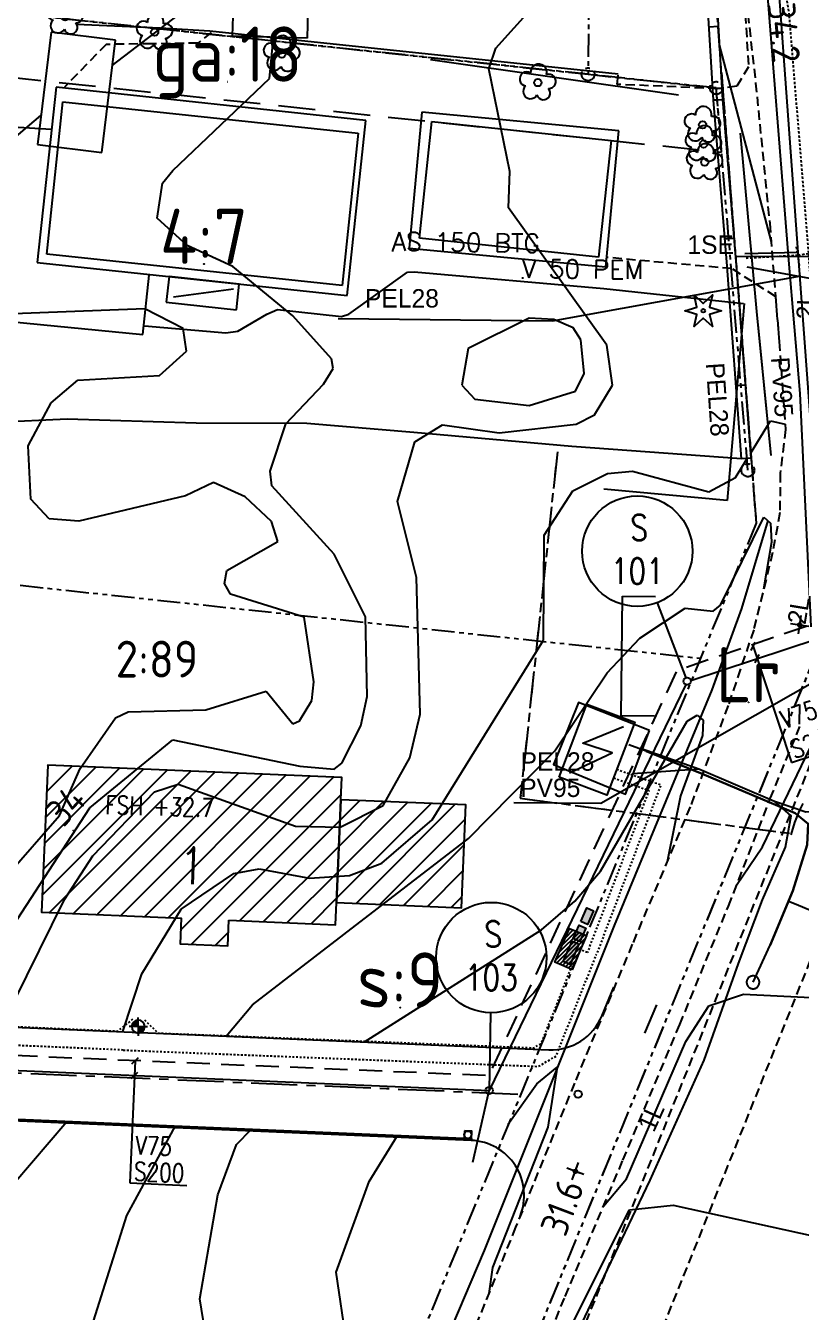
# Model space of a CAD drawing. Header units: metres. Extents: x 139929 to 143267, y 6401995 to 6404511.
# Drawn here: x 140454 to 140496.2, y 6402271 to 6402340.9 of the extents above; entities that cross this region are included whole.
import ezdxf
from ezdxf.enums import TextEntityAlignment as Align

# ---------------------------------------------------------------- set-up
doc = ezdxf.new("R2010")
doc.units = ezdxf.units.M
for name, pattern in [('CENTERX2', [4, 2.5, -0.5, 0.5, -0.5]), ('DASHED', [0.75, 0.5, -0.25]), ('DASHED2', [3, 2, -1]), ('HIDDEN', [0.375, 0.25, -0.125]), ('HIDDEN2', [0.1875, 0.125, -0.0625]), ('PHANTOM', [2.5, 1.25, -0.25, 0.25, -0.25, 0.25, -0.25])]:
    doc.linetypes.add(name, pattern=pattern)
doc.layers.add('FAS_HAKPARENTES', color=250, linetype='Continuous', lineweight=18)
doc.layers.add('LM_GRÄNSPUNKT_TEXT_NY', color=94, linetype='Continuous', lineweight=25)
for name, color, linetype in [('GE_EL_DETALJ', 250, 'Continuous'), ('M-BEF-BYGGNAD', 3, 'Continuous'), ('M-BEF-BÄCK', 7, 'Continuous'), ('M-BEF-EL', 4, 'ELLEDNING'), ('M-BEF-EL-TEXT', 1, 'Continuous'), ('M-BEF-HÄCK', 7, 'Continuous'), ('M-BEF-MUR', 4, 'Continuous'), ('M-BEF-NIVÅ', 4, 'Continuous'), ('M-BEF-NIVÅKURVA-PRIMÄR-0.5M', 12, 'Continuous'), ('M-BEF-NIVÅKURVA-PRIMÄR-1.0M', 12, 'Continuous'), ('M-BEF-OPTO-INFO', 4, 'Continuous'), ('M-BEF-STAKET', 4, 'STAKET'), ('M-BEF-TELE', 4, 'TELELEDNING'), ('M-BEF-TELE-TEXT', 1, 'Continuous'), ('M-BEF-TRÄD', 4, 'Continuous'), ('M-BEF-VA-S', 4, 'Continuous'), ('M-BEF-VA-TEXT', 1, 'Continuous'), ('M-BEF-VA-V', 4, 'HIDDEN2'), ('M-BEF-VÄGKANT', 1, 'DASHED'), ('M-BEF-VÄGKANTSTÖD', 1, 'Continuous'), ('M-BRUNNAR', 3, 'Continuous'), ('M-BRUNNSLOCK', 1, 'Continuous'), ('M-ELSKÅP', 1, 'Continuous'), ('M-FASTIGHETSBETECKNING', 3, 'Continuous'), ('M-GR-FASTIGHETSGRÄNS', 3, 'PHANTOM'), ('M-GR-RÄTTIGHETSGRÄNS', 3, 'DASHED'), ('M-HUS-NUMMER-XXX', 3, 'Continuous'), ('M-HUS-YTTER-NYBYGGNAD', 7, 'Continuous'), ('M-HUS-YTTER-NYBYGGNAD_HATCH', 7, 'Continuous'), ('M-KANTSTÖD', 1, 'Continuous'), ('M-PROFILLINJE', 7, 'CENTERX2'), ('M-RH-BELYSNINGSSTOLPE', 4, 'Continuous'), ('M-RH-ET-SCHAKT', 4, 'HIDDEN'), ('M-RH-VA-S', 4, 'Continuous'), ('M-RH-VA-TEXT', 4, 'Continuous'), ('M-RH-VA-V', 4, 'HIDDEN2'), ('M-STOMLINJE', 3, 'Continuous')]:
    doc.layers.add(name, color=color, linetype=linetype)
doc.styles.add('ISO', font='iso.shx', dxfattribs={"height": 2.5})
doc.styles.add('ITALICC', font='italicc', dxfattribs={"oblique": 10})
doc.styles.add('M-modell-va$0$SIMPLEX8', font='simplex.shx', dxfattribs={"width": 0.8})
doc.styles.add('ROMANS', font='romans')
doc.styles.add('SIMPLEX8', font='simplex.shx', dxfattribs={"width": 0.8})
doc.styles.add('Style-font38', font='font38.shx')
doc.linetypes.add('Bäck', pattern='A,5,[107,sma.shx,S=1,R=0,X=0,Y=0],5', length=10)
doc.linetypes.add('ELLEDNING', pattern='A,3,-0.5,["E",Standard,S=0.5,R=0,X=0,Y=-0.25],-0.5', length=4)
doc.linetypes.add('STAKET', pattern='A,7,[134,morastr.shx,S=0.8,R=0,X=0,Y=0],0.6,[134,morastr.shx,S=0.8,R=0,X=0,Y=0],1', length=8.6)
doc.linetypes.add('TELELEDNING', pattern='A,3,-0.5,["T",Standard,S=0.5,R=0,X=0,Y=-0.25],-0.5', length=4)
pattern_1 = [(45, (-19260.8910175, -51074.3308278), (-0.001122532015134, 0.001122532015134), [])]

# ---------------------------------------------------------------- blocks, each defined once
blk = doc.blocks.new('osynlig cirkel')
blk.add_circle((0, 0), 0.005)
blk = doc.blocks.new('OSYNLIG')
blk.add_blockref('osynlig cirkel', (0, 0))
blk = doc.blocks.new('PRI_NIVÅ_HÖJDPUNKT_ISM')
at = {"color": 7}
for p, q in [((-0.25, 0), (0.25, 0)), ((0, 0.25), (0, -0.25))]:
    blk.add_line(p, q, dxfattribs=at)
blk = doc.blocks.new('BAS104DEC101')
at = {"layer": 'GE_EL_DETALJ', "linetype": 'Continuous'}
blk.add_lwpolyline([(0.5, 0), (0.496, 0.051), (0.488, 0.102), (0.476, 0.154), (0.457, 0.205), (0.433, 0.252), (0.406, 0.295), (0.37, 0.335), (0.335, 0.37), (0.295, 0.406), (0.248, 0.433), (0.205, 0.457), (0.154, 0.476), (0.102, 0.488), (0.051, 0.496), (0, 0.5), (-0.051, 0.496), (-0.102, 0.488), (-0.154, 0.476), (-0.205, 0.457), (-0.252, 0.433), (-0.295, 0.406), (-0.335, 0.37), (-0.37, 0.335), (-0.406, 0.295), (-0.433, 0.248), (-0.457, 0.205), (-0.476, 0.154), (-0.488, 0.102), (-0.496, 0.051), (-0.5, 0), (-0.496, -0.051), (-0.488, -0.102), (-0.476, -0.154), (-0.457, -0.205), (-0.433, -0.252), (-0.406, -0.295), (-0.37, -0.335), (-0.335, -0.37), (-0.295, -0.406), (-0.248, -0.433), (-0.205, -0.457), (-0.154, -0.476), (-0.102, -0.488), (-0.051, -0.496), (0, -0.5), (0.051, -0.496), (0.102, -0.488), (0.154, -0.476), (0.205, -0.457), (0.252, -0.433), (0.295, -0.406), (0.335, -0.37), (0.37, -0.335), (0.406, -0.295), (0.433, -0.248), (0.457, -0.205), (0.476, -0.154), (0.488, -0.102), (0.496, -0.051), (0.5, 0)], dxfattribs=at)
blk = doc.blocks.new('VENTIL')
blk.add_line((0, -0.55), (0, 0.55))
blk = doc.blocks.new('LIGGARPUNKT')
blk.add_circle((0, 0), 0.35)
at = {"layer": 'LM_GRÄNSPUNKT_TEXT_NY', "style": 'ITALICC', "oblique": 10}
blk.add_attdef('PUNKTBETECKNING', (0.5, -0.35), '', height=0.7, dxfattribs=at)
blk = doc.blocks.new('PRI_V_POLLARE')
blk.add_circle((0, 0), 0.2)
blk = doc.blocks.new('PRI_M_BARRTRÄD')
blk.add_polyline3d([(-0.5, 0.866026, 0), (0, 0.4, 0), (0.5, 0.866026, 0), (0.34641, 0.2, 0), (1, 0, 0), (0.34641, -0.2, 0), (0.5, -0.866026, 0), (0, -0.4, 0), (-0.5, -0.866026, 0), (-0.34641, -0.2, 0), (-1, 0, 0), (-0.34641, 0.2, 0), (-0.5, 0.866026, 0)])
blk.add_circle((0, 0), 0.1)
blk = doc.blocks.new('PRI_M_LÖVTRÄD')
blk.add_circle((0, 0), 0.2)
for centre, radius, start, end in [((0.047722, 0.56156), 0.443002, 345.022908, 184.096476), ((-0.601762, 0.206006), 0.384732, 57.341651, 261.23001), ((0.585988, 0.07036), 0.392534, 269.444378, 106.321877), ((-0.395828, -0.476108), 0.401424, 131.233971, 330.911027), ((0.306072, -0.564084), 0.367104, 196.976003, 41.224955)]:
    blk.add_arc(centre, radius, start, end)
blk = doc.blocks.new('SPWDEF')
at = {"color": 0, "linetype": 'Continuous'}
for p, q in [((-1, 0), (1, 0)), ((0, -1), (0, 1))]:
    blk.add_line(p, q, dxfattribs=at)
blk.add_circle((0, 0), 0.2)
blk = doc.blocks.new('PRI_NIVÅ_HÖJDPKT')
at = {"color": 0, "linetype": 'Continuous', "lineweight": -3}
blk.add_circle((183, 184), 0.0005, dxfattribs=at)
blk = doc.blocks.new('Brunn-400')
at = {"layer": 'M-BRUNNAR', "ltscale": 0.1}
blk.add_circle((0, 0), 0.2, dxfattribs=at)
at = {"layer": 'M-BRUNNSLOCK', "ltscale": 0.1}
blk.add_circle((0, 0), 0.2, dxfattribs=at)
blk = doc.blocks.new('DB')
at = {"layer": 'M-BRUNNAR', "ltscale": 0.1}
blk.add_lwpolyline([(-0.2, 0.2), (-0.2, -0.2), (0.2, -0.2), (0.2, 0.2)], close=True, dxfattribs=at)
blk.add_circle((0, 0), 0.2, dxfattribs=at)
at = {"layer": 'M-BRUNNSLOCK', "ltscale": 0.1}
blk.add_lwpolyline([(-0.2, 0.2), (-0.2, -0.2), (0.2, -0.2), (0.2, 0.2)], close=True, dxfattribs=at)
blk = doc.blocks.new('ELSKÅP')
h = blk.add_hatch(color=256)
h.dxf.hatch_style = 1
h.paths.add_polyline_path([(0.6, 0.2), (-0.6, 0.2), (-0.6, -0.2), (0.6, -0.2)])
at = {"flags": 128}
blk.add_lwpolyline([(-0.6, 0.2), (0.6, 0.2), (0.6, -0.2), (-0.6, -0.2)], close=True, dxfattribs=at)
blk = doc.blocks.new('TELESKÅP')
h = blk.add_hatch(color=256)
h.dxf.hatch_style = 1
h.paths.add_polyline_path([(0.4, 0.2), (-0.4, 0.2), (-0.4, -0.2), (0.4, -0.2)])
at = {"flags": 128}
blk.add_lwpolyline([(-0.4, 0.2), (0.4, 0.2), (0.4, -0.2), (-0.4, -0.2)], close=True, dxfattribs=at)
blk = doc.blocks.new('M-modell-va$0$VA Littera')
blk.add_circle((0, 0), 1.5)
at = {"style": 'M-modell-va$0$SIMPLEX8', "width": 0.8}
for tag, p in [('D/S', (0.051, 0.289)), ('NR', (0.001, -0.891))]:
    blk.add_attdef(tag, text='', height=0.7, dxfattribs=at).set_placement(p, align=Align.CENTER)
at = {"style": 'M-modell-va$0$SIMPLEX8', "width": 0.8, "flags": 1}
for tag, p in [('LOCKNIVÅ', (1.783, 0.248)), ('VG-NIVÅ', (1.789, -0.674))]:
    blk.add_attdef(tag, p, '', height=0.5, dxfattribs=at)
blk = doc.blocks.new('Ny-stolpe')
at = {"layer": ''}
h = blk.add_hatch(dxfattribs=at)
h.set_pattern_fill('ANSI31', color=256, scale=0.0005, style=0)
h.set_pattern_definition(pattern_1)
edge = h.paths.add_edge_path()
edge.add_arc((0, 0), 0.175, 90, 180)
edge.add_line((-0.175, 0), (0, 0))
edge.add_line((0, 0), (0, 0.175))
h = blk.add_hatch(dxfattribs=at)
h.set_pattern_fill('ANSI31', color=256, scale=0.0005, style=0)
h.set_pattern_definition(pattern_1)
edge = h.paths.add_edge_path()
edge.add_line((0, 0), (0, -0.175))
edge.add_arc((0, 0), 0.175, 270, 360)
edge.add_line((0.175, 0), (0, 0))
for p, q in [((-0.175, 0), (-0.25, 0)), ((0, 0), (-0.175, 0)), ((0, 0.173), (0, 0.248)), ((0, 0), (0, 0.175)), ((0, 0), (0.175, 0)), ((0, 0), (0, -0.175)), ((0, -0.175), (0, -0.252)), ((0.175, 0), (0.25, 0))]:
    blk.add_line(p, q, dxfattribs=at)
for start, end in [(90, 180), (180, 270), (0, 90), (270, 0)]:
    blk.add_arc((0, 0), 0.175, start, end, dxfattribs=at)

msp = doc.modelspace()

# ---------------------------------------------------------------- hatches: boundary and pattern name
at = {"layer": 'M-HUS-YTTER-NYBYGGNAD_HATCH'}
h = msp.add_hatch(dxfattribs=at)
h.set_pattern_fill('ANSI31', color=1, scale=0.3, style=0)
h.paths.add_polyline_path([(140465.038, 6402292.282), (140470.834, 6402292.035), (140470.885, 6402293.234), (140471.122, 6402298.829), (140471.173, 6402300.028), (140455.187, 6402300.708), (140454.849, 6402292.716), (140462.442, 6402292.392), (140462.382, 6402290.994), (140464.979, 6402290.884)])
h = msp.add_hatch(dxfattribs=at)
h.set_pattern_fill('ANSI31', color=1, scale=0.3, style=0)
h.paths.add_polyline_path([(140470.885, 6402293.234), (140477.679, 6402292.947), (140477.915, 6402298.542), (140471.121, 6402298.829)])
at = {"layer": 'M-RH-ET-SCHAKT', "ltscale": 0.1}
h = msp.add_hatch(dxfattribs=at)
h.set_pattern_fill('ANSI31', color=256, scale=0.05)
h.set_pattern_definition([(45, (2.25593, -0.44104), (-0.1122532015134, 0.1122532015134), [])])
h.paths.add_polyline_path([(140484.472, 6402291.442), (140483.553, 6402291.836), (140482.765, 6402289.998), (140483.685, 6402289.604)])

# ---------------------------------------------------------------- linework, layer by layer
at = {"layer": 'FAS_HAKPARENTES', "lineweight": -3}
for p, q in [((140486.37, 6402303.396), (140486.437, 6402309.895)), ((140486.437, 6402309.895), (140488.237, 6402309.876)), ((140488.17, 6402303.377), (140486.37, 6402303.396))]:
    msp.add_line(p, q, dxfattribs=at)
at = {"layer": 'FAS_HAKPARENTES', "color": 1, "linetype": 'Continuous', "lineweight": -3}
for p, q in [((140486.37, 6402303.396), (140486.437, 6402309.895)), ((140486.437, 6402309.895), (140488.237, 6402309.876)), ((140488.17, 6402303.377), (140486.37, 6402303.396))]:
    msp.add_line(p, q, dxfattribs=at)
at = {"layer": 'GE_EL_DETALJ', "linetype": 'Continuous'}
msp.add_lwpolyline([(140487.901, 6402302.583), (140484.037, 6402304.108), (140482.678, 6402300.751), (140486.608, 6402299.137), (140487.901, 6402302.583)], dxfattribs=at)
at = {"layer": 'M-BEF-BYGGNAD'}
for p, q in [((140465.242, 6402340.325), (140465.344, 6402344.215)), ((140469.393, 6402344.11), (140469.292, 6402340.22)), ((140455.368, 6402340.536), (140454.626, 6402334.438)), ((140458.866, 6402340.111), (140455.368, 6402340.536)), ((140458.124, 6402334.013), (140458.866, 6402340.111)), ((140469.292, 6402340.22), (140465.242, 6402340.325)), ((140455.644, 6402337.55), (140454.624, 6402328.032)), ((140472.488, 6402335.746), (140455.644, 6402337.55)), ((140455.141, 6402328.479), (140456.015, 6402336.753)), ((140456.015, 6402336.753), (140472.066, 6402335.057)), ((140475.532, 6402336.199), (140474.832, 6402328.812)), ((140486.232, 6402335.186), (140475.532, 6402336.199)), ((140455.397, 6402335.25), (140451.922, 6402335.455)), ((140471.469, 6402326.228), (140472.488, 6402335.746)), ((140475.401, 6402329.342), (140476.075, 6402335.686)), ((140476.075, 6402335.686), (140485.812, 6402334.656)), ((140472.066, 6402335.057), (140471.192, 6402326.783)), ((140485.812, 6402334.656), (140485.136, 6402328.307)), ((140485.533, 6402327.799), (140486.232, 6402335.186)), ((140454.626, 6402334.438), (140458.124, 6402334.013)), ((140485.136, 6402328.307), (140475.401, 6402329.342)), ((140471.192, 6402326.783), (140455.141, 6402328.479)), ((140474.832, 6402328.812), (140485.533, 6402327.799)), ((140454.624, 6402328.032), (140471.469, 6402326.228)), ((140460.361, 6402324.114), (140460.706, 6402327.338)), ((140461.786, 6402327.265), (140461.636, 6402325.866)), ((140465.602, 6402326.856), (140461.786, 6402327.265)), ((140465.453, 6402325.458), (140465.602, 6402326.856)), ((140462.034, 6402326.161), (140465.281, 6402326.594)), ((140461.636, 6402325.866), (140465.453, 6402325.458)), ((140450.793, 6402325.052), (140460.361, 6402324.114))]:
    msp.add_line(p, q, dxfattribs=at)
at = {"layer": 'M-BEF-BYGGNAD', "lineweight": -3}
msp.add_lwpolyline([(140482.984, 6402300.058), (140484.495, 6402304.027), (140487.098, 6402303.036), (140485.587, 6402299.067)], close=True, dxfattribs=at)
msp.add_lwpolyline([(140483.546, 6402300.295), (140485.868, 6402301.38), (140484.276, 6402301.897), (140486.484, 6402302.803)], dxfattribs=at)
at = {"layer": 'M-BEF-BÄCK', "linetype": 'Bäck', "lineweight": -3}
for p, q in [((140492.824, 6402335.048, 33.131), (140493.724, 6402325.359, 32.859)), ((140493.724, 6402325.359, 32.859), (140494.495, 6402317.536, 32.773)), ((140494.343, 6402314.006, 32.33), (140492.901, 6402309.229, 32.144)), ((140492.901, 6402309.229, 32.144), (140491.29, 6402304.804, 31.915)), ((140491.29, 6402304.804, 31.915), (140485.974, 6402291.992, 31.644)), ((140485.974, 6402291.992, 31.644), (140478.915, 6402274.324, 31.071)), ((140478.915, 6402274.324, 31.071), (140470.867, 6402255.381, 30.957))]:
    msp.add_line(p, q, dxfattribs=at)
at = {"layer": 'M-BEF-BÄCK', "lineweight": -3}
for p, q in [((140493.794, 6402324.652), (140494.495, 6402317.536)), ((140491.655, 6402305.807), (140491.29, 6402304.804)), ((140491.29, 6402304.804), (140485.974, 6402291.992)), ((140485.974, 6402291.992), (140478.915, 6402274.324)), ((140478.915, 6402274.324), (140470.867, 6402255.381))]:
    msp.add_line(p, q, dxfattribs=at)
at = {"layer": 'M-BEF-EL', "flags": 128}
for points in [[(140492.569, 6402328.346), (140497.574, 6402328.367), (140497.329, 6402323.677), (140497.419, 6402321.37), (140498.488, 6402318.586), (140499.142, 6402315.76), (140499.47, 6402312.916), (140500.431, 6402313.789), (140500.842, 6402314.092), (140501.25, 6402313.733), (140502.455, 6402311.654), (140503.361, 6402310.014), (140503.959, 6402309.132), (140505.446, 6402308.433), (140510.09, 6402307.657), (140514.647, 6402306.757), (140518.445, 6402306.156), (140520.841, 6402306.309), (140521.416, 6402306.762)], [(140487.462, 6402301.62), (140490.59, 6402300.507), (140494.701, 6402298.751), (140496.399, 6402298.177), (140498.423, 6402298.284), (140500.305, 6402300.27), (140504.327, 6402304.035), (140506.77, 6402304.616), (140514.902, 6402303.757), (140525.138, 6402302.162), (140533.695, 6402301.185), (140540.125, 6402301.386), (140543.561, 6402301.803), (140550.352, 6402303.007), (140552.666, 6402304.124), (140556.489, 6402305.925), (140561.351, 6402308.415), (140565.011, 6402310.006), (140566.459, 6402311.607), (140574.881, 6402306.874), (140578.596, 6402304.374), (140584.706, 6402300.275), (140591.336, 6402296.575), (140601.763, 6402288.823), (140610.953, 6402282.02), (140618.053, 6402277.37), (140621.87, 6402274.252), (140625.536, 6402271.882), (140626.887, 6402272.655)], [(140487.725, 6402301.46), (140490.771, 6402300.238), (140495.828, 6402298.089), (140496.535, 6402297.512), (140496.471, 6402296.381), (140495.689, 6402293.87), (140494.465, 6402290.926), (140495.689, 6402293.87), (140496.471, 6402296.381), (140496.535, 6402297.512), (140495.828, 6402298.089), (140490.771, 6402300.238), (140487.725, 6402301.46), (140486.783, 6402301.809)], [(140486.989, 6402300.247), (140490.59, 6402300.507)], [(140483.913, 6402268.572), (140484.068, 6402270.009), (140485.239, 6402272.501), (140487.949, 6402278.144), (140490.88, 6402284.681), (140492.734, 6402289.926), (140494.045, 6402293.379), (140495.305, 6402296.245), (140495.604, 6402297.959), (140494.701, 6402298.751)], [(140493.532, 6402288.905), (140494.465, 6402290.926)]]:
    msp.add_lwpolyline(points, dxfattribs=at)
at = {"layer": 'M-BEF-EL-TEXT', "linetype": 'Continuous'}
for p, q in [((140495.461, 6402293.321), (140495.782, 6402293.188)), ((140495.782, 6402293.188), (140498.737, 6402291.96))]:
    msp.add_line(p, q, dxfattribs=at)
at = {"layer": 'M-BEF-HÄCK', "lineweight": -3}
msp.add_line((140486.206, 6402338.256), (140464.005, 6402340.598), dxfattribs=at)
at = {"layer": 'M-BEF-MUR'}
for p, q in [((140491.378, 6402336.841), (140490.88, 6402345.161)), ((140491.378, 6402345.203), (140491.878, 6402336.871)), ((140491.139, 6402340.833), (140491.639, 6402340.863)), ((140491.378, 6402336.841), (140491.877, 6402336.882)), ((140491.878, 6402336.871), (140491.378, 6402336.841)), ((140492.124, 6402327.822), (140491.378, 6402336.841)), ((140491.877, 6402336.882), (140492.622, 6402327.861)), ((140492, 6402329.315), (140492.498, 6402329.356)), ((140492.909, 6402317.35), (140492.124, 6402327.822)), ((140492.622, 6402327.861), (140493.407, 6402317.388)), ((140492.61, 6402321.339), (140493.108, 6402321.376)), ((140493.407, 6402317.388), (140492.909, 6402317.35))]:
    msp.add_line(p, q, dxfattribs=at)
at = {"layer": 'M-BEF-MUR', "lineweight": -3}
for p, q in [((140461.306, 6402340.77), (140456.761, 6402340.957)), ((140464.005, 6402340.598), (140461.306, 6402340.77)), ((140485.421, 6402326.605), (140493.012, 6402325.795)), ((140493.042, 6402325.795), (140492.126, 6402315.085)), ((140492.126, 6402315.085), (140485.425, 6402315.714))]:
    msp.add_line(p, q, dxfattribs=at)
at = {"layer": 'M-BEF-NIVÅKURVA-PRIMÄR-0.5M', "linetype": 'Continuous', "lineweight": -3}
for p, q in [((140458.698, 6402338.725, 34.5), (140463.612, 6402342.494, 34.5)), ((140479.552, 6402339.671, 33.5), (140481.543, 6402341.887, 33.5)), ((140479.166, 6402338.546, 33.5), (140479.552, 6402339.671, 33.5)), ((140491.698, 6402339.858, 33.5), (140494.515, 6402329.157, 33.5)), ((140480.313, 6402332.975, 33.5), (140479.166, 6402338.546, 33.5)), ((140450.684, 6402332.531, 34.5), (140454.818, 6402336.015, 34.5)), ((140480.247, 6402331.001, 33.5), (140480.313, 6402332.975, 33.5)), ((140485.583, 6402323.528, 33.5), (140480.247, 6402331.001, 33.5)), ((140460.471, 6402325.505, 34.5), (140451.745, 6402325.179, 34.5)), ((140462.554, 6402324.438, 34.5), (140460.471, 6402325.505, 34.5)), ((140462.737, 6402323.201, 34.5), (140462.554, 6402324.438, 34.5)), ((140485.89, 6402321.365, 33.5), (140485.583, 6402323.528, 33.5)), ((140461.264, 6402321.877, 34.5), (140462.737, 6402323.201, 34.5)), ((140455.371, 6402320.393, 34.5), (140456.818, 6402321.627, 34.5)), ((140456.818, 6402321.627, 34.5), (140461.264, 6402321.877, 34.5)), ((140484.907, 6402319.745, 33.5), (140485.89, 6402321.365, 33.5)), ((140454.125, 6402318.054, 34.5), (140455.371, 6402320.393, 34.5)), ((140475.142, 6402318.283, 33.5), (140476.644, 6402319.207, 33.5)), ((140476.644, 6402319.207, 33.5), (140479.726, 6402318.774, 33.5)), ((140479.726, 6402318.774, 33.5), (140483.91, 6402319.232, 33.5)), ((140483.91, 6402319.232, 33.5), (140484.907, 6402319.745, 33.5)), ((140454.268, 6402315.158, 34.5), (140454.125, 6402318.054, 34.5)), ((140474.213, 6402315.037, 33.5), (140475.142, 6402318.283, 33.5)), ((140464.199, 6402316.063, 34.5), (140462.679, 6402315.343, 34.5)), ((140465.917, 6402315.294, 34.5), (140464.199, 6402316.063, 34.5)), ((140455.265, 6402314.089, 34.5), (140454.268, 6402315.158, 34.5)), ((140462.679, 6402315.343, 34.5), (140456.884, 6402313.959, 34.5)), ((140467.349, 6402313.95, 34.5), (140465.917, 6402315.294, 34.5)), ((140475.242, 6402310.897, 33.5), (140474.213, 6402315.037, 33.5)), ((140456.884, 6402313.959, 34.5), (140455.265, 6402314.089, 34.5)), ((140467.699, 6402312.856, 34.5), (140467.349, 6402313.95, 34.5)), ((140491.763, 6402309.395, 32.5), (140494.122, 6402314.186, 32.5)), ((140494.122, 6402314.186, 32.5), (140494.481, 6402313.865, 32.5)), ((140494.481, 6402313.865, 32.5), (140494.532, 6402312.829, 32.5)), ((140464.918, 6402311.283, 34.5), (140467.699, 6402312.856, 34.5)), ((140494.532, 6402312.829, 32.5), (140494.11, 6402310.279, 32.5)), ((140464.799, 6402310.574, 34.5), (140464.918, 6402311.283, 34.5)), ((140475.44, 6402303.482, 33.5), (140475.242, 6402310.897, 33.5)), ((140465.132, 6402310.001, 34.5), (140464.799, 6402310.574, 34.5)), ((140469.122, 6402308.752, 34.5), (140465.132, 6402310.001, 34.5)), ((140491.359, 6402309.084, 32.5), (140491.763, 6402309.395, 32.5)), ((140469.647, 6402305.231, 34.5), (140469.122, 6402308.752, 34.5)), ((140487.37, 6402307.612, 32.5), (140489.849, 6402309.239, 32.5)), ((140489.849, 6402309.239, 32.5), (140491.359, 6402309.084, 32.5)), ((140485.607, 6402305.721, 32.5), (140487.37, 6402307.612, 32.5)), ((140469.549, 6402304.213, 34.5), (140469.647, 6402305.231, 34.5)), ((140482.755, 6402301.49, 32.5), (140485.607, 6402305.721, 32.5)), ((140463.776, 6402303.715, 34.5), (140467.07, 6402304.721, 34.5)), ((140467.07, 6402304.721, 34.5), (140468.506, 6402302.952, 34.5)), ((140468.874, 6402303.112, 34.5), (140469.549, 6402304.213, 34.5)), ((140456.959, 6402300.531, 34.5), (140458.877, 6402303.287, 34.5)), ((140458.877, 6402303.287, 34.5), (140459.565, 6402303.6, 34.5)), ((140459.565, 6402303.6, 34.5), (140463.776, 6402303.715, 34.5)), ((140468.506, 6402302.952, 34.5), (140468.874, 6402303.112, 34.5)), ((140474.878, 6402301.105, 33.5), (140475.44, 6402303.482, 33.5)), ((140473.43, 6402298.521, 33.5), (140474.878, 6402301.105, 33.5)), ((140478.073, 6402296.717, 32.5), (140482.755, 6402301.49, 32.5)), ((140455.838, 6402297.967, 34.5), (140456.959, 6402300.531, 34.5)), ((140460.99, 6402299.263, 33.5), (140462.285, 6402299.679, 33.5)), ((140462.285, 6402299.679, 33.5), (140468.659, 6402297.388, 33.5)), ((140457.635, 6402295.783, 33.5), (140460.99, 6402299.263, 33.5)), ((140471.079, 6402297.333, 33.5), (140473.43, 6402298.521, 33.5)), ((140452.987, 6402294.715, 34.5), (140455.838, 6402297.967, 34.5)), ((140468.659, 6402297.388, 33.5), (140471.079, 6402297.333, 33.5)), ((140466.326, 6402287.68, 32.5), (140478.073, 6402296.717, 32.5)), ((140456.102, 6402293.399, 33.5), (140457.635, 6402295.783, 33.5)), ((140452.697, 6402286.5, 33.5), (140456.102, 6402293.399, 33.5)), ((140464.887, 6402285.984, 32.5), (140466.326, 6402287.68, 32.5)), ((140491.132, 6402287.626, 31.5), (140493.011, 6402288.267, 31.5)), ((140493.011, 6402288.267, 31.5), (140504.493, 6402287.663, 31.5)), ((140489.88, 6402285.682, 31.5), (140491.132, 6402287.626, 31.5)), ((140486.66, 6402278.219, 31.5), (140489.88, 6402285.682, 31.5)), ((140481.776, 6402283.39, 31.5), (140482.884, 6402284.292, 31.5)), ((140482.884, 6402284.292, 31.5), (140482.37, 6402281.04, 31.5)), ((140480.205, 6402281.171, 31.5), (140481.776, 6402283.39, 31.5)), ((140459.495, 6402276.233, 32.5), (140462.13, 6402281.096, 32.5)), ((140482.37, 6402281.04, 31.5), (140479.373, 6402273.406, 31.5)), ((140472.656, 6402278.072, 31.5), (140474.204, 6402280.585, 31.5)), ((140470.878, 6402273.148, 31.5), (140472.656, 6402278.072, 31.5)), ((140485.403, 6402276.743, 31.5), (140486.66, 6402278.219, 31.5)), ((140457.679, 6402270.487, 32.5), (140459.495, 6402276.233, 32.5)), ((140472.27, 6402263.578, 31.5), (140470.878, 6402273.148, 31.5)), ((140479.373, 6402273.406, 31.5), (140479.163, 6402271.989, 31.5))]:
    msp.add_line(p, q, dxfattribs=at)
at = {"layer": 'M-BEF-NIVÅKURVA-PRIMÄR-1.0M', "linetype": 'Continuous', "lineweight": -3}
for p, q in [((140467.238, 6402338.034, 34), (140467.459, 6402340.268, 34)), ((140461.988, 6402333.03, 34), (140467.238, 6402338.034, 34)), ((140461.437, 6402332.33, 34), (140461.988, 6402333.03, 34)), ((140461.146, 6402330.443, 34), (140461.437, 6402332.33, 34)), ((140462.772, 6402328.948, 34), (140461.146, 6402330.443, 34)), ((140465.244, 6402327.805, 34), (140462.772, 6402328.948, 34)), ((140468.51, 6402325.133, 34), (140465.244, 6402327.805, 34)), ((140470.608, 6402322.79, 34), (140468.51, 6402325.133, 34)), ((140481.357, 6402324.999, 34), (140478.052, 6402323.357, 34)), ((140482.695, 6402324.919, 34), (140481.357, 6402324.999, 34)), ((140483.752, 6402324.468, 34), (140482.695, 6402324.919, 34)), ((140484.171, 6402323.82, 34), (140483.752, 6402324.468, 34)), ((140478.052, 6402323.357, 34), (140477.696, 6402321.363, 34)), ((140484.351, 6402321.994, 34), (140484.171, 6402323.82, 34)), ((140470.709, 6402322.257, 34), (140470.608, 6402322.79, 34)), ((140470.177, 6402321.418, 34), (140470.709, 6402322.257, 34)), ((140483.889, 6402321.035, 34), (140484.351, 6402321.994, 34)), ((140468.139, 6402319.257, 34), (140470.177, 6402321.418, 34)), ((140477.696, 6402321.363, 34), (140478.405, 6402320.602, 34)), ((140478.405, 6402320.602, 34), (140481.367, 6402320.258, 34)), ((140481.367, 6402320.258, 34), (140483.889, 6402321.035, 34)), ((140467.288, 6402316.693, 34), (140468.139, 6402319.257, 34)), ((140493.388, 6402317.648, 33), (140494.483, 6402319.412, 33)), ((140494.483, 6402319.412, 33), (140495.278, 6402319.242, 33)), ((140492.577, 6402316.335, 33), (140493.218, 6402317.374, 33)), ((140467.373, 6402315.886, 34), (140467.288, 6402316.693, 34)), ((140483.738, 6402315.61, 33), (140485.619, 6402316.564, 33)), ((140485.619, 6402316.564, 33), (140486.988, 6402316.694, 33)), ((140486.988, 6402316.694, 33), (140491.131, 6402315.56, 33)), ((140491.131, 6402315.56, 33), (140492.577, 6402316.335, 33)), ((140470.763, 6402312.177, 34), (140467.373, 6402315.886, 34)), ((140482.181, 6402313.203, 33), (140483.738, 6402315.61, 33)), ((140482.138, 6402307.506, 33), (140482.181, 6402313.203, 33)), ((140472.47, 6402308.765, 34), (140470.763, 6402312.177, 34)), ((140472.55, 6402304.441, 34), (140472.47, 6402308.765, 34)), ((140476.08, 6402297.729, 33), (140482.138, 6402307.506, 33)), ((140472.218, 6402302.835, 34), (140472.55, 6402304.441, 34)), ((140485.239, 6402294.953, 32), (140489.958, 6402303.09, 32)), ((140489.958, 6402303.09, 32), (140490.503, 6402303.429, 32)), ((140490.503, 6402303.429, 32), (140490.814, 6402303.152, 32)), ((140490.814, 6402303.152, 32), (140490.782, 6402302.317, 32)), ((140471.173, 6402300.809, 34), (140472.218, 6402302.835, 34)), ((140494.055, 6402296.273, 32), (140497.105, 6402302.62, 32)), ((140457.478, 6402298.387, 34), (140461.992, 6402302.083, 34)), ((140461.992, 6402302.083, 34), (140468.891, 6402300.647, 34)), ((140490.782, 6402302.317, 32), (140489.589, 6402299.033, 32)), ((140468.891, 6402300.647, 34), (140470.754, 6402300.492, 34)), ((140470.754, 6402300.492, 34), (140471.173, 6402300.809, 34)), ((140489.589, 6402299.033, 32), (140488.891, 6402295.539, 32)), ((140453.058, 6402291.588, 34), (140457.478, 6402298.387, 34)), ((140473.346, 6402295.385, 33), (140476.08, 6402297.729, 33)), ((140492.633, 6402294.176, 32), (140494.055, 6402296.273, 32)), ((140471.604, 6402294.703, 33), (140473.346, 6402295.385, 33)), ((140462.441, 6402292.875, 33), (140465.311, 6402294.811, 33)), ((140465.311, 6402294.811, 33), (140466.685, 6402295.071, 33)), ((140466.685, 6402295.071, 33), (140469.429, 6402294.559, 33)), ((140469.429, 6402294.559, 33), (140471.604, 6402294.703, 33)), ((140483.85, 6402293.323, 32), (140485.239, 6402294.953, 32)), ((140482.038, 6402291.765, 32), (140483.85, 6402293.323, 32)), ((140460.305, 6402289.372, 33), (140462.441, 6402292.875, 33)), ((140472.405, 6402285.666, 32), (140482.038, 6402291.765, 32)), ((140459.268, 6402286.222, 33), (140460.305, 6402289.372, 33)), ((140450.598, 6402274.77, 33), (140456.234, 6402281.346, 33)), ((140465.46, 6402280.09, 32), (140466.262, 6402280.921, 32)), ((140464.444, 6402277.349, 32), (140465.46, 6402280.09, 32)), ((140463.455, 6402271.696, 32), (140464.444, 6402277.349, 32)), ((140482.2, 6402267.34, 31), (140486.824, 6402276.533, 31)), ((140486.824, 6402276.533, 31), (140489.196, 6402276.796, 31)), ((140489.196, 6402276.796, 31), (140497.021, 6402275.074, 31)), ((140465.017, 6402262.198, 32), (140463.455, 6402271.696, 32))]:
    msp.add_line(p, q, dxfattribs=at)
at = {"layer": 'M-BEF-OPTO-INFO', "linetype": 'Continuous'}
for p, q in [((140484.037, 6402304.108), (140482.678, 6402300.751)), ((140487.901, 6402302.583), (140484.037, 6402304.108)), ((140486.608, 6402299.137), (140487.901, 6402302.583)), ((140482.678, 6402300.751), (140486.608, 6402299.137))]:
    msp.add_line(p, q, dxfattribs=at)
at = {"layer": 'M-BEF-STAKET', "color": 1, "linetype": 'STAKET', "lineweight": -3}
for p, q in [((140489.481, 6402337.119), (140476.005, 6402339.049)), ((140456.247, 6402319.519), (140449.163, 6402319.166)), ((140463.265, 6402319.286), (140456.247, 6402319.519)), ((140469.278, 6402319.274), (140463.265, 6402319.286)), ((140475.094, 6402318.795), (140469.278, 6402319.274)), ((140483.687, 6402318.027), (140475.094, 6402318.795)), ((140492.909, 6402317.35), (140483.687, 6402318.027))]:
    msp.add_line(p, q, dxfattribs=at)
at = {"layer": 'M-BEF-TELE', "linetype": 'Continuous'}
msp.add_line((140497.727, 6402326.954), (140493.219, 6402327.773), dxfattribs=at)
at = {"layer": 'M-BEF-TELE-TEXT', "linetype": 'Continuous'}
for p, q in [((140482.624, 6402324.864), (140496.143, 6402327.302)), ((140470.985, 6402324.984), (140482.624, 6402324.864)), ((140485.261, 6402298.634), (140498.076, 6402305.945)), ((140480.537, 6402298.682), (140485.261, 6402298.634))]:
    msp.add_line(p, q, dxfattribs=at)
at = {"layer": 'M-BEF-VA-S'}
for points in [[(140535.278, 6402301.329, 0), (140529.651, 6402302.658, 0), (140518.022, 6402304.239, 0), (140506.375, 6402305.943, 0), (140496.751, 6402307.075, 0), (140496.102, 6402320.911, 0), (140495.479, 6402328.16, 0), (140494.15, 6402344.759, 0), (140492.1, 6402356.587, 0), (140490.415, 6402364.582, 0), (140489.675, 6402368.537, 0), (140483.104, 6402396.489, 0), (140477.242, 6402419.495, 0), (140474.953, 6402429.831, 0), (140470.374, 6402450.515, 0), (140467.872, 6402462.181, 0), (140465.176, 6402473.892, 0), (140462.256, 6402485.551, 0), (140459.925, 6402494.567, 0), (140460.016, 6402496.701, 0)], [(140494.695, 6402345.951, 0), (140494.918, 6402342.915, 0), (140494.987, 6402341.983, 0), (140495.969, 6402328.593, 0), (140497.5, 6402307.725, 0)], [(140493.09, 6402328.516, 0), (140495.969, 6402328.593, 0)]]:
    msp.add_polyline3d(points, dxfattribs=at)
at = {"layer": 'M-BEF-VA-TEXT'}
for points in [[(140473.888, 6402328.676, 0), (140473.988, 6402328.674, 0)], [(140480.961, 6402327.196, 0), (140481.061, 6402327.195, 0)]]:
    msp.add_polyline3d(points, dxfattribs=at)
at = {"layer": 'M-BEF-VA-V'}
for points in [[(140490.848, 6402367.846, 0), (140495.415, 6402345.666, 0), (140495.233, 6402343.141, 0), (140495.493, 6402341.438, 0), (140496.544, 6402328.506, 0), (140497.514, 6402314.038, 0), (140498.27, 6402308.205, 0), (140523.979, 6402304.197, 0), (140533.48, 6402302.718, 0), (140538.662, 6402301.986, 0), (140543.708, 6402302.406, 0), (140550.305, 6402304.424, 0), (140565.139, 6402311.558, 0), (140573.332, 6402307.047, 0), (140590.143, 6402296.055, 0), (140613.056, 6402279.846, 0), (140626.85, 6402271.456, 0)], [(140496.544, 6402328.506, 0), (140495.97, 6402328.413, 0), (140493.112, 6402328.246, 0)]]:
    msp.add_polyline3d(points, dxfattribs=at)
at = {"layer": 'M-BEF-VÄGKANT', "lineweight": -3}
for p, q in [((140492.92, 6402344.517), (140493.288, 6402338.667)), ((140464.077, 6402340.532), (140463.35, 6402339.945)), ((140458.374, 6402339.879), (140456.102, 6402337.559)), ((140460.842, 6402339.912), (140458.374, 6402339.879)), ((140463.35, 6402339.945), (140460.842, 6402339.912)), ((140486.146, 6402337.707), (140486.206, 6402338.256)), ((140493.288, 6402338.667), (140492.647, 6402337.61)), ((140491.599, 6402337.473), (140486.146, 6402337.707)), ((140492.647, 6402337.61), (140491.599, 6402337.473)), ((140492.378, 6402327.691), (140485.58, 6402328.301)), ((140494.753, 6402326.179), (140492.378, 6402327.691)), ((140494.753, 6402326.18), (140494.949, 6402323.725)), ((140494.949, 6402323.725), (140495.301, 6402318.949)), ((140495.301, 6402318.949), (140495.01, 6402316.569)), ((140495.01, 6402316.569), (140494.992, 6402314.432)), ((140494.992, 6402314.432), (140494.595, 6402312.258)), ((140494.595, 6402312.258), (140493.568, 6402308.065)), ((140493.568, 6402308.065), (140492.179, 6402303.947)), ((140492.179, 6402303.947), (140490.117, 6402298.444)), ((140494.463, 6402298.887), (140496.167, 6402303.015)), ((140494.463, 6402298.887), (140496.167, 6402303.015)), ((140492.192, 6402293.041), (140494.463, 6402298.887)), ((140492.192, 6402293.041), (140494.463, 6402298.887)), ((140490.117, 6402298.444), (140486.965, 6402290.97)), ((140489.549, 6402286.608), (140492.192, 6402293.041)), ((140489.549, 6402286.608), (140492.192, 6402293.041)), ((140486.965, 6402290.97), (140483.826, 6402283.429)), ((140486.461, 6402279.233), (140489.549, 6402286.608)), ((140486.461, 6402279.233), (140489.549, 6402286.608)), ((140483.826, 6402283.429), (140480.626, 6402275.591)), ((140483.314, 6402271.833), (140486.461, 6402279.233)), ((140483.314, 6402271.833), (140486.461, 6402279.233)), ((140480.626, 6402275.591), (140476.245, 6402264.798)), ((140480.268, 6402264.327), (140483.314, 6402271.833)), ((140480.268, 6402264.327), (140483.314, 6402271.833))]:
    msp.add_line(p, q, dxfattribs=at)
at = {"layer": 'M-BEF-VÄGKANT'}
for p, q in [((140492.92, 6402344.517), (140493.673, 6402337.778)), ((140493.673, 6402337.778), (140494.437, 6402330.148)), ((140494.437, 6402330.148), (140494.949, 6402323.725)), ((140494.949, 6402323.725), (140495.301, 6402318.949)), ((140495.301, 6402318.949), (140495.01, 6402316.569)), ((140495.01, 6402316.569), (140494.992, 6402314.432)), ((140494.992, 6402314.432), (140494.595, 6402312.258)), ((140494.595, 6402312.258), (140493.568, 6402308.065)), ((140493.568, 6402308.065), (140492.179, 6402303.947)), ((140492.179, 6402303.947), (140490.117, 6402298.444)), ((140494.463, 6402298.887), (140496.167, 6402303.015)), ((140492.192, 6402293.041), (140494.463, 6402298.887)), ((140490.117, 6402298.444), (140486.965, 6402290.97)), ((140489.549, 6402286.608), (140492.192, 6402293.041)), ((140486.965, 6402290.97), (140483.826, 6402283.429)), ((140486.461, 6402279.233), (140489.549, 6402286.608)), ((140483.826, 6402283.429), (140480.626, 6402275.591)), ((140483.314, 6402271.833), (140486.461, 6402279.233)), ((140480.626, 6402275.591), (140476.245, 6402264.798)), ((140480.268, 6402264.327), (140483.314, 6402271.833))]:
    msp.add_line(p, q, dxfattribs=at)
at = {"layer": 'M-BEF-VÄGKANTSTÖD', "lineweight": -3}
for p, q in [((140474.755, 6402327.494), (140475.116, 6402327.524)), ((140475.116, 6402327.524), (140485.421, 6402326.605)), ((140471.561, 6402325.217), (140474.755, 6402327.494)), ((140467.101, 6402325.217), (140467.672, 6402325.465)), ((140467.672, 6402325.465), (140471.159, 6402325.084)), ((140465.53, 6402324.298), (140467.101, 6402325.217)), ((140471.159, 6402325.084), (140471.561, 6402325.217)), ((140460.444, 6402324.583), (140464.864, 6402324.202)), ((140464.864, 6402324.202), (140465.53, 6402324.298))]:
    msp.add_line(p, q, dxfattribs=at)
at = {"layer": 'M-GR-FASTIGHETSGRÄNS'}
for p, q in [((140484.725, 6402352.961), (140484.563, 6402338.253)), ((140484.725, 6402352.961), (140484.563, 6402338.253)), ((140491.424, 6402343.332), (140491.876, 6402337.479)), ((140491.424, 6402343.332), (140493.701, 6402313.85)), ((140484.563, 6402338.253), (140441.254, 6402342.842)), ((140443.725, 6402342.593), (140484.563, 6402338.253)), ((140443.725, 6402342.593), (140484.563, 6402338.253)), ((140491.536, 6402337.511), (140484.563, 6402338.253)), ((140484.563, 6402338.253), (140491.536, 6402337.511)), ((140491.536, 6402337.511), (140491.876, 6402337.479)), ((140493.253, 6402316.734), (140491.536, 6402337.511)), ((140491.824, 6402334.023), (140491.536, 6402337.511)), ((140493.253, 6402316.734), (140491.536, 6402337.511)), ((140491.536, 6402337.511), (140491.876, 6402337.479)), ((140491.876, 6402337.479), (140493.701, 6402313.85)), ((140493.701, 6402313.85), (140456.908, 6402224.635)), ((140441.263, 6402311.813), (140490.677, 6402306.517)), ((140499.076, 6402311.931), (140447.75, 6402186.778)), ((140499.076, 6402311.939), (140462.748, 6402223.351))]:
    msp.add_line(p, q, dxfattribs=at)
at = {"layer": 'M-GR-RÄTTIGHETSGRÄNS', "color": 1, "linetype": 'DASHED2', "lineweight": -3}
for p, q in [((140399.117, 6402343.778), (140491.824, 6402334.023)), ((140482.896, 6402317.727), (140480.881, 6402298.904)), ((140480.881, 6402298.904), (140495.604, 6402296.995))]:
    msp.add_line(p, q, dxfattribs=at)
at = {"layer": 'M-GR-RÄTTIGHETSGRÄNS', "lineweight": -3}
for p, q in [((140482.896, 6402317.727), (140480.881, 6402298.904)), ((140499.743, 6402308.473), (140465.163, 6402222.519)), ((140469.043, 6402221.447), (140503.454, 6402306.98)), ((140480.881, 6402298.904), (140495.604, 6402296.995))]:
    msp.add_line(p, q, dxfattribs=at)
at = {"layer": 'M-GR-RÄTTIGHETSGRÄNS', "color": 1, "linetype": 'DASHED2', "lineweight": -3}
msp.add_arc((140503.098, 6402295.031), 7.747, 85.7028, 165.90647, dxfattribs=at)
at = {"layer": 'M-HUS-YTTER-NYBYGGNAD', "flags": 128}
msp.add_lwpolyline([(140465.038, 6402292.282), (140470.834, 6402292.035), (140470.885, 6402293.234), (140471.122, 6402298.829), (140471.173, 6402300.028), (140455.187, 6402300.708), (140454.849, 6402292.716), (140462.442, 6402292.392), (140462.382, 6402290.994), (140464.979, 6402290.884), (140465.038, 6402292.282)], dxfattribs=at)
msp.add_lwpolyline([(140470.885, 6402293.234), (140477.679, 6402292.947), (140477.915, 6402298.542), (140471.121, 6402298.829)], close=True, dxfattribs=at)
at = {"layer": 'M-KANTSTÖD'}
for p, q in [((140478.217, 6402280.315), (140440.807, 6402281.9)), ((140478.221, 6402280.415), (140478.217, 6402280.315))]:
    msp.add_line(p, q, dxfattribs=at)
at = {"layer": 'M-PROFILLINJE', "flags": 128}
for points in [[(140488.276, 6402287.681), (140487.638, 6402286.137)], [(140480.739, 6402282.81), (140473.607, 6402283.112), (140443.836, 6402284.374)]]:
    msp.add_lwpolyline(points, dxfattribs=at)
at = {"layer": 'M-RH-ET-SCHAKT', "ltscale": 0.1, "flags": 128}
for points in [[(140486.125, 6402300.48), (140488.523, 6402299.64), (140484.994, 6402290.353)], [(140485.96, 6402300.008), (140487.874, 6402299.337), (140484.526, 6402290.53)], [(140484.525, 6402290.527), (140484.118, 6402290.678)], [(140459.296, 6402285.224), (140460.771, 6402285.161), (140481.864, 6402284.333), (140482.829, 6402284.896), (140484.994, 6402290.353)], [(140460.459, 6402286.858), (140461.193, 6402286.145), (140481.612, 6402285.344), (140482.027, 6402285.586), (140483.687, 6402289.771), (140483.77, 6402289.741)], [(140459.802, 6402286.893), (140458.969, 6402286.239), (140447.219, 6402286.742)], [(140459.296, 6402285.224), (140447.177, 6402285.743)]]:
    msp.add_lwpolyline(points, dxfattribs=at)
at = {"layer": 'M-RH-ET-SCHAKT', "linetype": 'ByBlock', "ltscale": 0.1, "flags": 128}
msp.add_lwpolyline([(140484.472, 6402291.442), (140483.685, 6402289.604), (140482.765, 6402289.998), (140483.553, 6402291.836), (140484.472, 6402291.442)], dxfattribs=at)
at = {"layer": 'M-RH-VA-S'}
for p, q in [((140490.147, 6402305.3), (140497.025, 6402307.568)), ((140478.305, 6402279.13), (140479.187, 6402283.026))]:
    msp.add_line(p, q, dxfattribs=at)
at = {"layer": 'M-RH-VA-S', "flags": 128}
for points in [[(140489.873, 6402305.088), (140479.187, 6402283.026)], [(140438.278, 6402284.759), (140479.187, 6402283.026)]]:
    msp.add_lwpolyline(points, dxfattribs=at)
at = {"layer": 'M-RH-VA-TEXT'}
for p, q in [((140488.314, 6402309.536), (140489.878, 6402305.46)), ((140493.433, 6402306.937), (140493.653, 6402307.386)), ((140493.654, 6402306.269), (140493.874, 6402306.718)), ((140495.625, 6402300.85), (140498.559, 6402301.818)), ((140479.255, 6402287.249), (140479.187, 6402283.026)), ((140459.762, 6402284.471), (140460.127, 6402284.813)), ((140459.728, 6402283.671), (140460.093, 6402284.014)), ((140459.657, 6402278.003), (140462.744, 6402277.869))]:
    msp.add_line(p, q, dxfattribs=at)
at = {"layer": 'M-RH-VA-TEXT', "flags": 128}
for points in [[(140493.543, 6402307.161), (140495.625, 6402300.85)], [(140459.945, 6402284.642), (140459.657, 6402278.003)]]:
    msp.add_lwpolyline(points, dxfattribs=at)
at = {"layer": 'M-RH-VA-V', "ltscale": 10, "flags": 128}
msp.add_lwpolyline([(140498.185, 6402308.86), (140489.383, 6402305.838), (140479.162, 6402283.828), (140439.093, 6402285.525)], dxfattribs=at)
at = {"layer": 'M-STOMLINJE', "flags": 128}
for points in [[(140254.108, 6402296.311), (140258.946, 6402336.218, 0.105597), (140275.64, 6402336.93), (140276.251, 6402337.088, -0.075036), (140285.157, 6402338.011), (140295.435, 6402337.533, -0.107593), (140307.766, 6402334.24), (140308.156, 6402334.04, 0.094008), (140318.879, 6402330.866), (140441.797, 6402318.493), (140441.364, 6402314.189, -0.131207), (140440.27, 6402311.293), (140437.033, 6402306.78, 0.207746), (140436.025, 6402302.108), (140437.642, 6402294.01, 0.34569), (140446.087, 6402286.78), (140482.428, 6402285.241, 0.315112), (140485.327, 6402287.092), (140485.966, 6402288.636)], [(140262.974, 6402307.405, -0.164212), (140261.659, 6402313.73), (140262.584, 6402321.353, -0.308542), (140270.082, 6402329.915), (140277.603, 6402331.86, -0.075036), (140284.906, 6402332.617), (140295.184, 6402332.138, -0.107593), (140305.295, 6402329.439), (140305.686, 6402329.238, 0.094008), (140318.338, 6402325.493), (140341.159, 6402323.196), (140402.435, 6402317.028), (140422.903, 6402314.967, -0.329541), (140429.067, 6402309.374), (140432.328, 6402293.048, 0.34569), (140445.464, 6402281.802), (140478.221, 6402280.415)], [(140480.868, 6402276.183, 0.519393), (140478.217, 6402280.315)]]:
    msp.add_lwpolyline(points, format="xyb", dxfattribs=at)

# ---------------------------------------------------------------- block references
at = {"layer": 'M-BEF-NIVÅ', "xscale": 0.4999999999999999, "yscale": 0.4999999999999999, "zscale": 0.4999999999999999}
for p, rotation in [((140496.072, 6402308.337), 351.7470004636036), ((140483.873, 6402278.635), 69.381000117287)]:
    msp.add_blockref('SPWDEF', p, dxfattribs=dict(at, rotation=rotation))
at = {"layer": 'M-BEF-NIVÅ', "lineweight": -3}
for p, rotation in [((140496.072, 6402308.337), 351.7470004636036), ((140483.873, 6402278.635), 69.38100011728699)]:
    msp.add_blockref('PRI_NIVÅ_HÖJDPUNKT_ISM', p, dxfattribs=dict(at, rotation=rotation))
at = {"layer": 'M-BEF-NIVÅKURVA-PRIMÄR-1.0M', "color": 1, "linetype": 'Continuous', "lineweight": -3, "xscale": 0.001, "yscale": 0.001, "zscale": 0.001}
msp.add_blockref('PRI_NIVÅ_HÖJDPKT', (140456.386, 6402296.973, 34), dxfattribs=at)
at = {"layer": 'M-BEF-OPTO-INFO', "linetype": 'Continuous', "xscale": 0.7, "yscale": 0.7}
msp.add_blockref('BAS104DEC101', (140493.532, 6402288.905), dxfattribs=at)
at = {"layer": 'M-BEF-TRÄD', "color": 1, "linetype": 'Continuous', "lineweight": -3}
for name, p in [('PRI_M_LÖVTRÄD', (140456.138, 6402341.375)), ('PRI_M_LÖVTRÄD', (140461.002, 6402340.545)), ('PRI_M_LÖVTRÄD', (140467.914, 6402339.355)), ('PRI_M_LÖVTRÄD', (140481.832, 6402337.802)), ('PRI_M_LÖVTRÄD', (140490.791, 6402335.507)), ('PRI_M_LÖVTRÄD', (140490.846, 6402334.466)), ('PRI_M_LÖVTRÄD', (140490.906, 6402333.479)), ('PRI_M_BARRTRÄD', (140490.825, 6402325.405))]:
    msp.add_blockref(name, p, dxfattribs=at)
at = {"layer": 'M-BEF-VA-V', "rotation": 9.80249710527918}
msp.add_blockref('VENTIL', (140495.97, 6402328.413), dxfattribs=at)
at = {"layer": 'M-BRUNNSLOCK'}
for p in [(140489.949, 6402305.273), (140484.022, 6402282.821)]:
    msp.add_blockref('Brunn-400', p, dxfattribs=at)
at = {"layer": 'M-BRUNNSLOCK', "color": 6}
msp.add_blockref('Brunn-400', (140479.187, 6402283.026), dxfattribs=at)
at = {"layer": 'M-BRUNNSLOCK', "rotation": 357.5743360664068}
msp.add_blockref('DB', (140478.03, 6402280.623), dxfattribs=at)
at = {"layer": 'M-ELSKÅP', "rotation": 66.26056498306792}
for name, p in [('TELESKÅP', (140484.52, 6402292.5)), ('TELESKÅP', (140484.094, 6402291.57)), ('ELSKÅP', (140483.644, 6402290.507))]:
    msp.add_blockref(name, p, dxfattribs=at)
at = {"layer": 'M-FASTIGHETSBETECKNING', "lineweight": -3}
for p in [(140463.686, 6402327.948), (140474.355, 6402287.531)]:
    msp.add_blockref('OSYNLIG', p, dxfattribs=at)
at = {"layer": 'M-GR-FASTIGHETSGRÄNS'}
for p in [(140484.563, 6402338.253), (140491.536, 6402337.511), (140493.253, 6402316.734)]:
    msp.add_blockref('LIGGARPUNKT', p, dxfattribs=at)
at = {"layer": 'M-GR-RÄTTIGHETSGRÄNS', "lineweight": -3}
for p in [(140464.958, 6402337.848), (140493.294, 6402304.124)]:
    msp.add_blockref('OSYNLIG', p, dxfattribs=at)
at = {"layer": 'M-GR-RÄTTIGHETSGRÄNS', "color": 1, "linetype": 'Continuous', "lineweight": -3, "xscale": 0.01, "yscale": 0.01, "zscale": 0.01}
for p in [(140464.958, 6402337.848), (140493.294, 6402304.124)]:
    msp.add_blockref('PRI_V_POLLARE', p, dxfattribs=at)
at = {"layer": 'M-RH-BELYSNINGSSTOLPE', "ltscale": 3, "xscale": 2, "yscale": 2, "zscale": 2}
msp.add_blockref('Ny-stolpe', (140460.111, 6402286.499), dxfattribs=at)
at = {"layer": 'M-RH-VA-TEXT', "xscale": 2, "yscale": 2}
for p, values in [((140487.239, 6402312.337), {'D/S': 'S', 'NR': '101'}), ((140479.303, 6402290.249), {'D/S': 'S', 'NR': '103'})]:
    msp.add_blockref('M-modell-va$0$VA Littera', p, dxfattribs=at).add_auto_attribs(values)

# ---------------------------------------------------------------- texts
at = {"layer": 'M-BEF-EL-TEXT', "linetype": 'Continuous'}
for s, rotation, p in [('1SE', 0, (140489.965, 6402328.195)), ('2L', 87.13759, (140497.182, 6402324.898)), ('2L', 80.7274, (140496.678, 6402308.26)), ('1L', 65.74608, (140488.416, 6402280.577))]:
    msp.add_text(s, height=1, rotation=rotation, dxfattribs=at).set_placement(p, align=Align.BOTTOM_LEFT)
at = {"layer": 'M-BEF-NIVÅ', "style": 'ISO'}
for s, rotation, p in [('34.2', 274.78389, (140495.059, 6402342.159)), ('34.2', 275.37301, (140495.059, 6402342.159)), ('31.6', 69.381, (140482.631, 6402275.279))]:
    msp.add_text(s, height=1.5, rotation=rotation, dxfattribs=at).set_placement(p, align=Align.MIDDLE_LEFT)
at = {"layer": 'M-BEF-NIVÅKURVA-PRIMÄR-1.0M', "style": 'ISO'}
msp.add_text('34', height=1.5, rotation=47.556, dxfattribs=at).set_placement((140456.386, 6402296.973), align=Align.BOTTOM_LEFT)
at = {"layer": 'M-BEF-TELE-TEXT', "linetype": 'Continuous', "style": 'Style-font38'}
for s, p in [('PEL28', (140472.441, 6402325.58)), ('PEL28', (140480.893, 6402300.406)), ('PV95', (140480.875, 6402298.977))]:
    msp.add_text(s, height=1, dxfattribs=at).set_placement(p)
for s, p in [('PV95', (140495.504, 6402322.926)), ('PEL28', (140491.962, 6402322.614))]:
    msp.add_text(s, height=1, rotation=273.89512, dxfattribs=at).set_placement(p, align=Align.TOP_LEFT)
at = {"layer": 'M-BEF-VA-TEXT', "style": 'ROMANS'}
for s, rotation, p in [('AS 150 BTG ', 359.21608, (140473.888, 6402328.676)), ('V 50 PEM ', 359.41086, (140480.961, 6402327.196))]:
    msp.add_text(s, height=1, rotation=rotation, dxfattribs=at).set_placement(p)
at = {"layer": 'M-FASTIGHETSBETECKNING', "lineweight": -3, "style": 'ISO'}
for s, p in [('4:7', (140463.686, 6402327.948)), ('s:9', (140474.355, 6402287.531))]:
    msp.add_text(s, height=3, dxfattribs=at).set_placement(p, align=Align.CENTER)
at = {"layer": 'M-FASTIGHETSBETECKNING', "lineweight": -3, "insert": (140458.879, 6402307.47), "char_height": 2, "width": 11.31848, "attachment_point": 1, "style": 'ISO'}
msp.add_mtext('2:89', dxfattribs=at)
at = {"layer": 'M-GR-RÄTTIGHETSGRÄNS', "lineweight": -3, "style": 'ISO'}
for s, p in [('ga:18', (140464.958, 6402337.848)), ('Lr', (140493.294, 6402304.124))]:
    msp.add_text(s, height=3, dxfattribs=at).set_placement(p, align=Align.CENTER)
at = {"layer": 'M-HUS-NUMMER-XXX', "style": 'SIMPLEX8', "width": 0.8}
msp.add_text('1', height=2, rotation=358, dxfattribs=at).set_placement((140462.304, 6402294.26))
at = {"layer": 'M-HUS-YTTER-NYBYGGNAD', "color": 3, "insert": (140458.337, 6402299.047), "char_height": 1, "attachment_point": 1, "rotation": 358.44588, "style": 'SIMPLEX8'}
msp.add_mtext_dynamic_manual_height_columns('FSH +32.7', width=7.23261, gutter_width=5, heights=[0], dxfattribs=at)
at = {"layer": 'M-RH-VA-TEXT', "style": 'SIMPLEX8', "width": 0.8}
for s, rotation, p in [('V75', 18.25214, (140495.228, 6402302.674)), ('S200', 18.25214, (140495.765, 6402301.046)), ('V75', 357.51908, (140459.932, 6402279.561)), ('S200', 357.51908, (140459.858, 6402278.136))]:
    msp.add_text(s, height=1, rotation=rotation, dxfattribs=at).set_placement(p)

doc.saveas('drawing.dxf')
